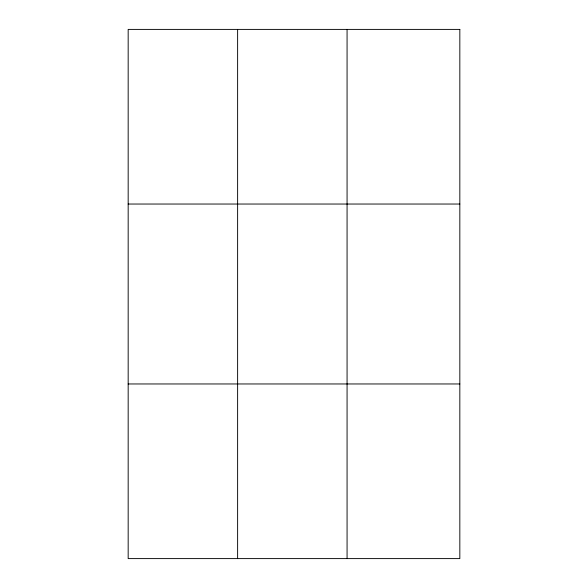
<?xml version="1.0" encoding="UTF-8"?>
<svg xmlns="http://www.w3.org/2000/svg" width="588" height="588" viewBox="0 0 588 588"><rect width="100%" height="100%" fill="white"/><g stroke="black" fill="none" stroke-linecap="round" stroke-linejoin="round"><path stroke-width="0.88" d="M237.618 29.4L237.618 558.6M347.067 29.4L347.067 558.6M128.169 204.036L459.831 204.036M128.169 383.964L459.831 383.964M459.831 29.4L459.831 558.6L128.169 558.6L128.169 29.4L459.831 29.4"/></g></svg>
